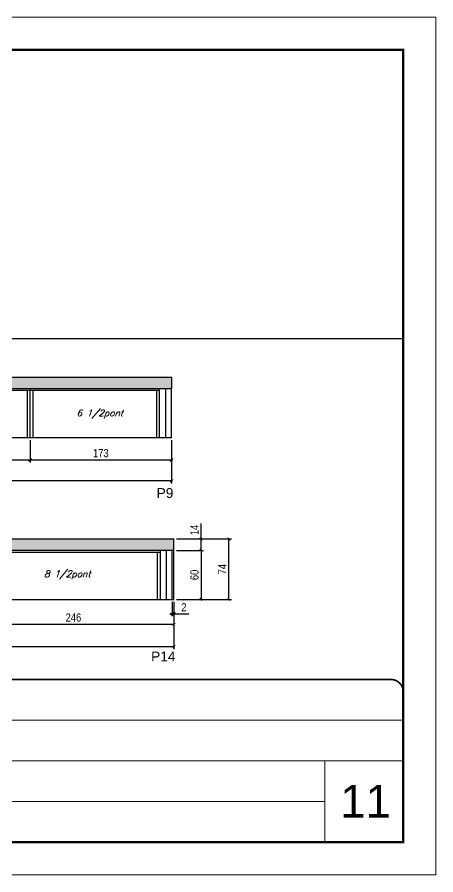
# Model space of a CAD drawing. Extents: x 3309 to 9563, y -2522 to 14608.
# Drawn here: x 7466 to 7978, y 11261 to 12311 of the extents above; entities that cross this region are included whole.
import ezdxf

# ---------------------------------------------------------------- set-up
doc = ezdxf.new("R2010")
doc.units = 0
doc.linetypes.add('CONTINUO', pattern=[0])
doc.linetypes.add('DASHED', pattern=[0.75, 0.5, -0.25])
for name, color, linetype in [('5', 5, 'Continuous'), ('COTA', 241, 'Continuous'), ('Painéis', 200, 'Continuous'), ('SARR_2.2x7', 40, 'Continuous'), ('SARR_3.5x7', 81, 'Continuous'), ('texto', 7, 'Continuous')]:
    doc.layers.add(name, color=color, linetype=linetype)
for name, color, linetype, lineweight in [('CARIMBO', 255, 'Continuous', 9), ('Folhas', 255, 'Continuous', 9), ('SARRAFO DE PRESSAO', 251, 'DASHED', 9)]:
    doc.layers.add(name, color=color, linetype=linetype, lineweight=lineweight)
doc.styles.add('ARIAL', font='arial.ttf')
doc.styles.add('COTA TECNICA', font='techl___.ttf', dxfattribs={"height": 10})
doc.styles.add('Romans', font='romans.shx')
doc.styles.get("Standard").update_dxf_attribs({"font": 'arial.ttf'})
doc.dimstyles.new('PAINEL', dxfattribs={"dimtxt": 10, "dimasz": 3, "dimexe": 3, "dimexo": 3, "dimgap": 3, "dimtad": 1, "dimdec": 1, "dimzin": 12, "dimdsep": 46, "dimtxsty": 'COTA TECNICA', "dimblk1": 'OBLIQUE', "dimblk2": 'OBLIQUE', "dimsah": 1, "dimcen": 0.9, "dimclrd": 4, "dimclre": 4, "dimclrt": 240, "dimadec": 1, "dimazin": 3, "dimtfac": 1, "dimtdec": 1, "dimtmove": 0, "dimatfit": 3, "dimfxl": 1, "dimtolj": 1, "dimtzin": 12, "dimarcsym": 0})

# ---------------------------------------------------------------- blocks, each defined once
blk = doc.blocks.new('9999999999')
at = {"color": 30, "linetype": 'CONTINUO'}
for p, q in [((98564.6, 34379.6), (99584, 34379.6)), ((98564.6, 34329.8), (99488, 34329.8)), ((99584, 34329.8), (99488, 34329.8)), ((99488, 34329.8), (99488, 34230.2)), ((98564.6, 34280), (99488, 34280))]:
    blk.add_line(p, q, dxfattribs=at)
at = {"color": 30, "linetype": 'CONTINUO', "const_width": 2}
blk.add_lwpolyline([(99584, 34230.2), (99584, 34414.4, 0.414214), (99569, 34429.4), (98229, 34429.4, 0.414214), (98214, 34414.4), (98214, 34245.2, 0.414214), (98229, 34230.2), (99584, 34230.2)], format="xyb", dxfattribs=at)
at = {"layer": 'Folhas'}
blk.add_lwpolyline([(98139, 34190.2), (99624, 34190.2), (99624, 35240.2), (98139, 35240.2)], close=True, dxfattribs=at)
at = {"layer": 'Folhas', "color": 30, "const_width": 3}
blk.add_lwpolyline([(98214, 34230.2), (99584, 34230.2), (99584, 35200.2), (98214, 35200.2)], close=True, dxfattribs=at)
blk = doc.blocks.new('_Oblique')
at = {"color": 0, "linetype": 'ByBlock', "lineweight": -2}
blk.add_line((-0.5, -0.5), (0.5, 0.5), dxfattribs=at)
blk = doc.blocks.new('*D1839')
at = {"layer": 'COTA', "color": 4, "lineweight": -2, "transparency": 16777216}
for p, q in [((7237.4, 11792.8), (7237.4, 11765.7)), ((7481.4, 11792.8), (7481.4, 11765.7)), ((7237.4, 11768.7), (7481.4, 11768.7))]:
    blk.add_line(p, q, dxfattribs=at)
at = {"layer": 'Defpoints', "color": 0, "transparency": 16777216}
for p in [(7237.4, 11795.8, 0), (7481.4, 11795.8, 0), (7481.4, 11768.7)]:
    blk.add_point(p, dxfattribs=at)
at = {"layer": 'COTA', "color": 4, "lineweight": -2, "transparency": 16777216, "xscale": 3, "yscale": 3, "zscale": 3, "rotation": 180}
blk.add_blockref('_Oblique', (7237.4, 11768.7), dxfattribs=at)
at = {"layer": 'COTA', "color": 4, "lineweight": -2, "transparency": 16777216, "xscale": 3, "yscale": 3, "zscale": 3}
blk.add_blockref('_Oblique', (7481.4, 11768.7), dxfattribs=at)
at = {"layer": 'COTA', "color": 240, "transparency": 16777216, "insert": (7359.4, 11776.8), "char_height": 10, "attachment_point": 5, "style": 'COTA TECNICA'}
blk.add_mtext('\\A1;244', dxfattribs=at)
blk = doc.blocks.new('*D1840')
at = {"layer": 'COTA', "color": 4, "lineweight": -2, "transparency": 16777216}
for p, q in [((7481.4, 11792.8), (7481.4, 11765.7)), ((7654.4, 11792.8), (7654.4, 11765.7)), ((7481.4, 11768.7), (7654.4, 11768.7))]:
    blk.add_line(p, q, dxfattribs=at)
at = {"layer": 'Defpoints', "color": 0, "transparency": 16777216}
for p in [(7481.4, 11795.8, 0), (7654.4, 11795.8, 0), (7654.4, 11768.7)]:
    blk.add_point(p, dxfattribs=at)
at = {"layer": 'COTA', "color": 4, "lineweight": -2, "transparency": 16777216, "xscale": 3, "yscale": 3, "zscale": 3, "rotation": 180}
blk.add_blockref('_Oblique', (7481.4, 11768.7), dxfattribs=at)
at = {"layer": 'COTA', "color": 4, "lineweight": -2, "transparency": 16777216, "xscale": 3, "yscale": 3, "zscale": 3}
blk.add_blockref('_Oblique', (7654.4, 11768.7), dxfattribs=at)
at = {"layer": 'COTA', "color": 240, "transparency": 16777216, "insert": (7567.9, 11776.9), "char_height": 10, "attachment_point": 5, "style": 'COTA TECNICA'}
blk.add_mtext('\\A1;173', dxfattribs=at)
blk = doc.blocks.new('*D1841')
at = {"layer": 'COTA', "color": 4, "lineweight": -2, "transparency": 16777216}
for p, q in [((6993.4, 11792.8), (6993.4, 11740)), ((7654.4, 11792.8), (7654.4, 11740)), ((7654.4, 11743), (6993.4, 11743))]:
    blk.add_line(p, q, dxfattribs=at)
at = {"layer": 'Defpoints', "color": 0, "transparency": 16777216}
for p in [(6993.4, 11795.8, 0), (7654.4, 11795.8, 0), (6993.4, 11743)]:
    blk.add_point(p, dxfattribs=at)
at = {"layer": 'COTA', "color": 4, "lineweight": -2, "transparency": 16777216, "xscale": 3, "yscale": 3, "zscale": 3, "rotation": 180}
blk.add_blockref('_Oblique', (6993.4, 11743), dxfattribs=at)
at = {"layer": 'COTA', "color": 4, "lineweight": -2, "transparency": 16777216, "xscale": 3, "yscale": 3, "zscale": 3}
blk.add_blockref('_Oblique', (7654.4, 11743), dxfattribs=at)
at = {"layer": 'COTA', "color": 240, "transparency": 16777216, "insert": (7323.9, 11751.1), "char_height": 10, "attachment_point": 5, "style": 'COTA TECNICA'}
blk.add_mtext('\\A1;661', dxfattribs=at)
blk = doc.blocks.new('*D1849')
at = {"layer": 'COTA', "color": 4, "lineweight": -2, "transparency": 16777216}
for p, q in [((7167.4, 11594.9), (7167.4, 11537.1)), ((7657.4, 11594.9), (7657.4, 11537.1)), ((7167.4, 11540.1), (7657.4, 11540.1))]:
    blk.add_line(p, q, dxfattribs=at)
at = {"layer": 'Defpoints', "color": 0, "transparency": 16777216}
for p in [(7167.4, 11597.9), (7657.4, 11597.9), (7657.4, 11540.1)]:
    blk.add_point(p, dxfattribs=at)
at = {"layer": 'COTA', "color": 4, "lineweight": -2, "transparency": 16777216, "xscale": 3, "yscale": 3, "zscale": 3, "rotation": 180}
blk.add_blockref('_Oblique', (7167.4, 11540.1), dxfattribs=at)
at = {"layer": 'COTA', "color": 4, "lineweight": -2, "transparency": 16777216, "xscale": 3, "yscale": 3, "zscale": 3}
blk.add_blockref('_Oblique', (7657.4, 11540.1), dxfattribs=at)
at = {"layer": 'COTA', "color": 240, "transparency": 16777216, "insert": (7412.4, 11548.2), "char_height": 10, "attachment_point": 5, "style": 'COTA TECNICA'}
blk.add_mtext('\\A1;490', dxfattribs=at)
blk = doc.blocks.new('*D1851')
at = {"layer": 'COTA', "color": 4, "lineweight": -2, "transparency": 16777216}
for p, q in [((7411.4, 11594.9), (7411.4, 11564.6)), ((7657.4, 11594.9), (7657.4, 11564.6)), ((7411.4, 11567.6), (7657.4, 11567.6))]:
    blk.add_line(p, q, dxfattribs=at)
at = {"layer": 'Defpoints', "color": 0, "transparency": 16777216}
for p in [(7411.4, 11597.9), (7657.4, 11597.9), (7657.4, 11567.6)]:
    blk.add_point(p, dxfattribs=at)
at = {"layer": 'COTA', "color": 4, "lineweight": -2, "transparency": 16777216, "xscale": 3, "yscale": 3, "zscale": 3, "rotation": 180}
blk.add_blockref('_Oblique', (7411.4, 11567.6), dxfattribs=at)
at = {"layer": 'COTA', "color": 4, "lineweight": -2, "transparency": 16777216, "xscale": 3, "yscale": 3, "zscale": 3}
blk.add_blockref('_Oblique', (7657.4, 11567.6), dxfattribs=at)
at = {"layer": 'COTA', "color": 240, "transparency": 16777216, "insert": (7534.4, 11575.7), "char_height": 10, "attachment_point": 5, "style": 'COTA TECNICA'}
blk.add_mtext('\\A1;246', dxfattribs=at)
blk = doc.blocks.new('*D1852')
at = {"layer": 'COTA', "color": 4, "lineweight": -2, "transparency": 16777216}
for p, q in [((7660.4, 11657.9), (7693.6, 11657.9)), ((7690.6, 11657.9), (7690.6, 11597.9)), ((7660.4, 11597.9), (7693.6, 11597.9))]:
    blk.add_line(p, q, dxfattribs=at)
at = {"layer": 'Defpoints', "color": 0, "transparency": 16777216}
for p in [(7657.4, 11657.9, 0), (7657.4, 11597.9, 0), (7690.6, 11597.9)]:
    blk.add_point(p, dxfattribs=at)
at = {"layer": 'COTA', "color": 4, "lineweight": -2, "transparency": 16777216, "xscale": 3, "yscale": 3, "zscale": 3}
for p, rotation in [((7690.6, 11657.9), 90), ((7690.6, 11597.9), 270)]:
    blk.add_blockref('_Oblique', p, dxfattribs=dict(at, rotation=rotation))
at = {"layer": 'COTA', "color": 240, "transparency": 16777216, "insert": (7682.5, 11627.9), "char_height": 10, "attachment_point": 5, "rotation": 90, "style": 'COTA TECNICA'}
blk.add_mtext('\\A1;60', dxfattribs=at)
blk = doc.blocks.new('*D1853')
at = {"layer": 'COTA', "color": 4, "lineweight": -2, "transparency": 16777216}
for p, q in [((7690.6, 11671.9), (7690.6, 11691)), ((7660.4, 11671.9), (7693.6, 11671.9)), ((7690.6, 11657.9), (7690.6, 11671.9)), ((7660.4, 11657.9), (7693.6, 11657.9))]:
    blk.add_line(p, q, dxfattribs=at)
at = {"layer": 'Defpoints', "color": 0, "transparency": 16777216}
for p in [(7657.4, 11671.9, 0), (7690.6, 11671.9), (7657.4, 11657.9, 0)]:
    blk.add_point(p, dxfattribs=at)
at = {"layer": 'COTA', "color": 4, "lineweight": -2, "transparency": 16777216, "xscale": 3, "yscale": 3, "zscale": 3}
for p, rotation in [((7690.6, 11671.9), 90), ((7690.6, 11657.9), 270)]:
    blk.add_blockref('_Oblique', p, dxfattribs=dict(at, rotation=rotation))
at = {"layer": 'COTA', "color": 240, "transparency": 16777216, "insert": (7682.6, 11682.9), "char_height": 10, "attachment_point": 5, "rotation": 90, "style": 'COTA TECNICA'}
blk.add_mtext('\\A1;14', dxfattribs=at)
blk = doc.blocks.new('*D1854')
at = {"layer": 'COTA', "color": 4, "lineweight": -2, "transparency": 16777216}
for p, q in [((7660.4, 11671.9), (7727.7, 11671.9)), ((7724.7, 11597.9), (7724.7, 11671.9)), ((7660.4, 11597.9), (7727.7, 11597.9))]:
    blk.add_line(p, q, dxfattribs=at)
at = {"layer": 'Defpoints', "color": 0, "transparency": 16777216}
for p in [(7657.4, 11671.9, 0), (7724.7, 11671.9), (7657.4, 11597.9, 0)]:
    blk.add_point(p, dxfattribs=at)
at = {"layer": 'COTA', "color": 4, "lineweight": -2, "transparency": 16777216, "xscale": 3, "yscale": 3, "zscale": 3}
for p, rotation in [((7724.7, 11671.9), 90), ((7724.7, 11597.9), 270)]:
    blk.add_blockref('_Oblique', p, dxfattribs=dict(at, rotation=rotation))
at = {"layer": 'COTA', "color": 240, "transparency": 16777216, "insert": (7716.6, 11634.9), "char_height": 10, "attachment_point": 5, "rotation": 90, "style": 'COTA TECNICA'}
blk.add_mtext('\\A1;74', dxfattribs=at)
blk = doc.blocks.new('*D1855')
at = {"layer": 'COTA', "color": 4, "lineweight": -2, "transparency": 16777216}
for p, q in [((7655.4, 11594.9), (7655.4, 11577.3)), ((7657.4, 11594.9), (7657.4, 11577.3)), ((7655.4, 11580.3), (7652.4, 11580.3)), ((7655.4, 11580.3), (7657.4, 11580.3)), ((7657.4, 11580.3), (7675.5, 11580.3))]:
    blk.add_line(p, q, dxfattribs=at)
at = {"layer": 'Defpoints', "color": 0, "transparency": 16777216}
for p in [(7655.4, 11597.9, 0), (7657.4, 11597.9, 0), (7657.4, 11580.3)]:
    blk.add_point(p, dxfattribs=at)
at = {"layer": 'COTA', "color": 4, "lineweight": -2, "transparency": 16777216, "xscale": 3, "yscale": 3, "zscale": 3}
blk.add_blockref('_Oblique', (7655.4, 11580.3), dxfattribs=at)
at = {"layer": 'COTA', "color": 4, "lineweight": -2, "transparency": 16777216, "xscale": 3, "yscale": 3, "zscale": 3, "rotation": 180}
blk.add_blockref('_Oblique', (7657.4, 11580.3), dxfattribs=at)
at = {"layer": 'COTA', "color": 240, "transparency": 16777216, "insert": (7669.5, 11588.3), "char_height": 10, "attachment_point": 5, "style": 'COTA TECNICA'}
blk.add_mtext('\\A1;2', dxfattribs=at)

msp = doc.modelspace()

# ---------------------------------------------------------------- hatches: boundary and pattern name
at = {"layer": 'COTA'}
h = msp.add_hatch(dxfattribs=at)
h.set_pattern_fill('AR-CONC', color=256, scale=0.03)
h.set_pattern_definition([(50, (1591.882, 812.417), (5.46554, -0.4781726), [0.5715, -6.2865]), (355, (1591.882, 812.417), (-1.0573026, 5.7317054), [0.4572, -5.0292175]), (100.451445, (1592.337, 812.3773), (4.4082374, 5.2535326), [0.4857003, -5.3427073]), (46.1842, (1591.882, 813.941), (8.1323712, -1.26127), [0.85725, -9.42975]), (96.63556, (1592.5595, 813.836), (7.122124, 7.4227837), [0.7285507, -8.014068]), (351.18415, (1591.882, 813.941), (7.122124, 7.422784), [0.685799, -7.543792]), (21, (1592.644, 813.56), (4.5484317, -3.067956), [0.5715, -6.2865]), (326, (1592.644, 813.56), (1.8540609, 5.525639), [0.4572, -5.0292]), (71.451445, (1593.023, 813.3045), (6.4024926, 2.457683), [0.4857003, -5.3426981]), (37.5, (1591.8818, 812.4171), (0.0926581, 2.53665117), [0, -4.96824, 0, -5.1054, 0, -5.04825]), (7.5, (1591.8818, 812.417), (2.0045899, 3.00541724), [0, -2.91084, 0, -4.85394, 0, -1.92405]), (327.5, (1590.1825, 812.4171), (4.06771786, -0.17186232), [0, -1.905, 0, -5.9436, 0, -7.8867]), (317.5, (1589.4205, 812.417), (4.4438754, 0.7627947), [0, -2.4765, 0, -3.94716, 0, -5.6007])])
h.paths.add_polyline_path([(6993.4, 11869.82), (6993.4, 11855.82), (7654.4, 11855.82), (7654.4, 11869.82)])
h = msp.add_hatch(dxfattribs=at)
h.set_pattern_fill('AR-CONC', color=256, scale=0.03)
h.set_pattern_definition([(50, (1591.882, 840.755), (5.46554, -0.4781726), [0.5715, -6.2865]), (355, (1591.882, 840.755), (-1.0573026, 5.7317054), [0.4572, -5.0292175]), (100.451445, (1592.337, 840.7153), (4.4082374, 5.2535326), [0.4857003, -5.3427073]), (46.1842, (1591.882, 842.279), (8.1323712, -1.26127), [0.85725, -9.42975]), (96.63556, (1592.5595, 842.174), (7.122124, 7.4227837), [0.7285507, -8.014068]), (351.18415, (1591.882, 842.279), (7.122124, 7.422784), [0.685799, -7.543792]), (21, (1592.644, 841.898), (4.5484317, -3.067956), [0.5715, -6.2865]), (326, (1592.644, 841.898), (1.8540609, 5.525639), [0.4572, -5.0292]), (71.451445, (1593.023, 841.6424), (6.4024926, 2.457683), [0.4857003, -5.3426981]), (37.5, (1591.8818, 840.7551), (0.0926581, 2.53665117), [0, -4.96824, 0, -5.1054, 0, -5.04825]), (7.5, (1591.8818, 840.755), (2.0045899, 3.00541724), [0, -2.91084, 0, -4.85394, 0, -1.92405]), (327.5, (1590.1825, 840.7551), (4.06771786, -0.17186232), [0, -1.905, 0, -5.9436, 0, -7.8867]), (317.5, (1589.4205, 840.755), (4.4438754, 0.7627947), [0, -2.4765, 0, -3.94716, 0, -5.6007])])
h.paths.add_polyline_path([(7137.4, 11597.89), (7167.4, 11597.89), (7167.4, 11657.89), (7657.4, 11657.89), (7657.4, 11671.89), (6993.4, 11671.89), (6993.4, 11655.89), (7137.4, 11655.89)])

# ---------------------------------------------------------------- linework, layer by layer
for p, q in [((6567.87, 11917.11), (7937.87, 11917.11)), ((6993.4, 11869.82), (7654.4, 11869.82)), ((7654.4, 11869.82), (7654.4, 11855.82)), ((6993.4, 11671.89, 0), (7657.4, 11671.89, 0)), ((7657.4, 11657.89, 0), (7657.4, 11671.89, 0))]:
    msp.add_line(p, q, dxfattribs=at)
at = {"layer": 'Painéis', "linetype": 'ByBlock'}
for p, q in [((7654.4, 11855.82), (6993.4, 11855.82)), ((7481.4, 11795.82), (7481.4, 11855.82)), ((7654.4, 11795.82), (7654.4, 11855.82)), ((7654.4, 11795.82), (6993.4, 11795.82)), ((7657.4, 11657.89, 0), (7167.4, 11657.89, 0)), ((7655.4, 11597.89, 0), (7655.4, 11657.89, 0)), ((7657.4, 11597.89, 0), (7657.4, 11657.89, 0)), ((7167.4, 11597.89, 0), (7657.4, 11597.89, 0))]:
    msp.add_line(p, q, dxfattribs=at)
at = {"layer": 'SARR_2.2x7', "linetype": 'Continuous'}
for p, q in [((7647.4, 11795.82), (7647.4, 11855.82)), ((7481.4, 11853.62), (7237.4, 11853.62)), ((7639.4, 11853.62), (7481.4, 11853.62)), ((7411.4, 11655.69, 0), (7640.4, 11655.69, 0)), ((7648.4, 11597.89, 0), (7648.4, 11657.89, 0))]:
    msp.add_line(p, q, dxfattribs=at)
at = {"layer": 'SARR_3.5x7'}
for p, q in [((7639.4, 11855.82), (7639.4, 11795.82)), ((7477.9, 11853.62), (7477.9, 11795.82)), ((7484.9, 11853.62), (7484.9, 11795.82)), ((7635.9, 11853.62), (7635.9, 11795.82)), ((7636.9, 11655.69, 0), (7636.9, 11597.89, 0)), ((7640.4, 11657.89, 0), (7640.4, 11597.89, 0))]:
    msp.add_line(p, q, dxfattribs=at)

# ---------------------------------------------------------------- block references
at = {"layer": 'SARRAFO DE PRESSAO', "color": 6, "linetype": 'ByBlock'}
msp.add_blockref('9999999999', (-91646.11, -22929.5), dxfattribs=at)

# ---------------------------------------------------------------- texts
at = {"layer": '5', "linetype": 'Continuous'}
for s, p in [('P9', (7636.22, 11722.2)), ('P14', (7629.42, 11522.06, 0))]:
    msp.add_text(s, height=12, rotation=0.00004, dxfattribs=at).set_placement(p)
at = {"layer": 'CARIMBO', "style": 'ARIAL'}
msp.add_text('11', height=40, dxfattribs=at).set_placement((7860.73, 11330.85))
at = {"layer": 'texto', "color": 2, "char_height": 8, "attachment_point": 5, "style": 'Romans'}
for s, insert in [('{\\Q19;\\C256;6 1/2pont}', (7566.65, 11824.82)), ('{\\Q19;\\C256;8 1/2pont}', (7526.9, 11627.89, 0))]:
    msp.add_mtext(s, dxfattribs=dict(at, insert=insert))

# ---------------------------------------------------------------- dimensions: what is measured, and where the dimension line sits
at = {"layer": 'COTA'}
for base, p1, p2, picture, middle in [((6993.4, 11743.04, 0), (7654.4, 11795.82), (6993.4, 11795.82), '*D1841', (7323.9, 11751.14, 0)), ((7481.4, 11768.7, 0), (7237.4, 11795.82), (7481.4, 11795.82), '*D1839', (7359.4, 11776.77, 0)), ((7654.4, 11768.7, 0), (7481.4, 11795.82), (7654.4, 11795.82), '*D1840', (7567.9, 11776.92, 0)), ((7657.4, 11580.25), (7655.4, 11597.89, 0), (7657.4, 11597.89, 0), '*D1855', (7669.46, 11588.25))]:
    dim = msp.add_linear_dim(base=base, p1=p1, p2=p2, dimstyle='PAINEL', dxfattribs=at)
    dim.commit()
    dim.dimension.update_dxf_attribs({"geometry": picture, "text_midpoint": middle})
for base, p1, p2, angle, picture, middle in [((7690.64, 11671.89), (7657.4, 11657.89, 0), (7657.4, 11671.89, 0), 90, '*D1853', (7682.57, 11682.95)), ((7724.71, 11671.89), (7657.4, 11597.89, 0), (7657.4, 11671.89, 0), 90, '*D1854', (7716.63, 11634.89)), ((7690.64, 11597.89), (7657.4, 11657.89, 0), (7657.4, 11597.89, 0), 90, '*D1852', (7682.54, 11627.89)), ((7657.4, 11540.08, 0), (7167.4, 11597.89, 0), (7657.4, 11597.89, 0), 180, '*D1849', (7412.4, 11548.21, 0))]:
    dim = msp.add_linear_dim(base=base, p1=p1, p2=p2, angle=angle, dimstyle='PAINEL', dxfattribs=at)
    dim.commit()
    dim.dimension.update_dxf_attribs({"geometry": picture, "text_midpoint": middle})
dim = msp.add_linear_dim(base=(7657.4, 11567.55, 0), p1=(7411.4, 11597.89, 0), p2=(7657.4, 11597.89, 0), dimstyle='PAINEL', override={"dimtmove": 1}, dxfattribs=at)
dim.commit()
dim.dimension.update_dxf_attribs({"geometry": '*D1851', "text_midpoint": (7534.4, 11575.66, 0)})

doc.saveas('drawing.dxf')
